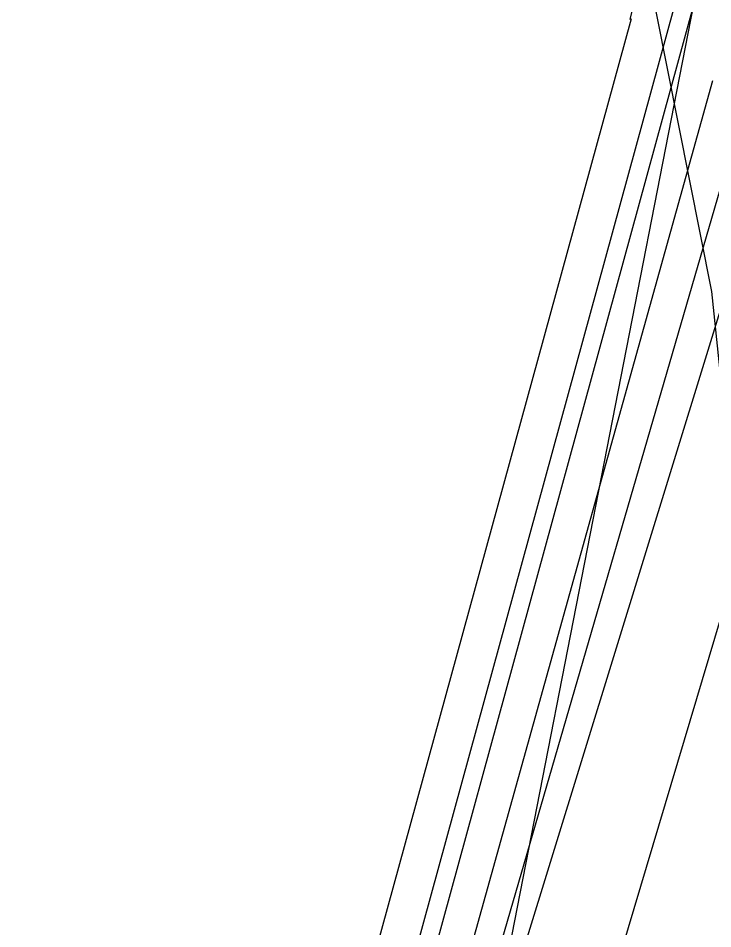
# Model space of a CAD drawing. Header units: feet. Extents: x -84 to 198, y -22 to 181.
# Drawn here: x 124.73 to 130.06, y 53.32 to 60.3 of the extents above; entities that cross this region are included whole.
import ezdxf

# ---------------------------------------------------------------- set-up
doc = ezdxf.new("R2010")
doc.units = ezdxf.units.FT
doc.layers.add('A-AREA-UNIDAD', color=30, linetype='CONTINUOUS')
doc.layers.add('A-LINEA', color=7, linetype='CONTINUOUS')

msp = doc.modelspace()

# ---------------------------------------------------------------- linework, layer by layer
at = {"layer": 'A-AREA-UNIDAD'}
msp.add_lwpolyline([(98.32, 43.8756), (114.24, 40.1956), (114.72, 42.2044), (115.68, 42.2044), (118.96, 41.4044), (119.808, 41.4044), (119.84, 40.32), (119.392, 38.56), (124.96, 37.28), (125.072, 37.0489), (126.592, 39.3956), (128.032, 42.3289), (129.088, 45.1733), (129.84, 48.2133), (130.32, 51.9644), (130.32, 55.6089), (130.048, 58.2044), (129.12, 62.88)], dxfattribs=at)
at = {"layer": 'A-LINEA'}
for p, q in [((135.1305, 84.4107), (129.4217, 60.286)), ((122.5222, 33.4328), (129.9135, 60.4079)), ((125.3057, 36.8263), (129.9107, 60.4021)), ((122.4044, 33.5503), (129.7576, 60.369)), ((122.1555, 33.7722), (129.4328, 60.2941)), ((122.1691, 31.562), (130.0559, 59.8186)), ((121.5643, 29.6064), (130.1983, 59.2834)), ((120.7285, 27.6071), (130.3389, 58.7925)), ((121.5473, 27.0062), (130.6986, 57.6547)), ((121.5473, 27.0062), (130.6986, 57.6547))]:
    msp.add_line(p, q, dxfattribs=at)

doc.saveas('drawing.dxf')
